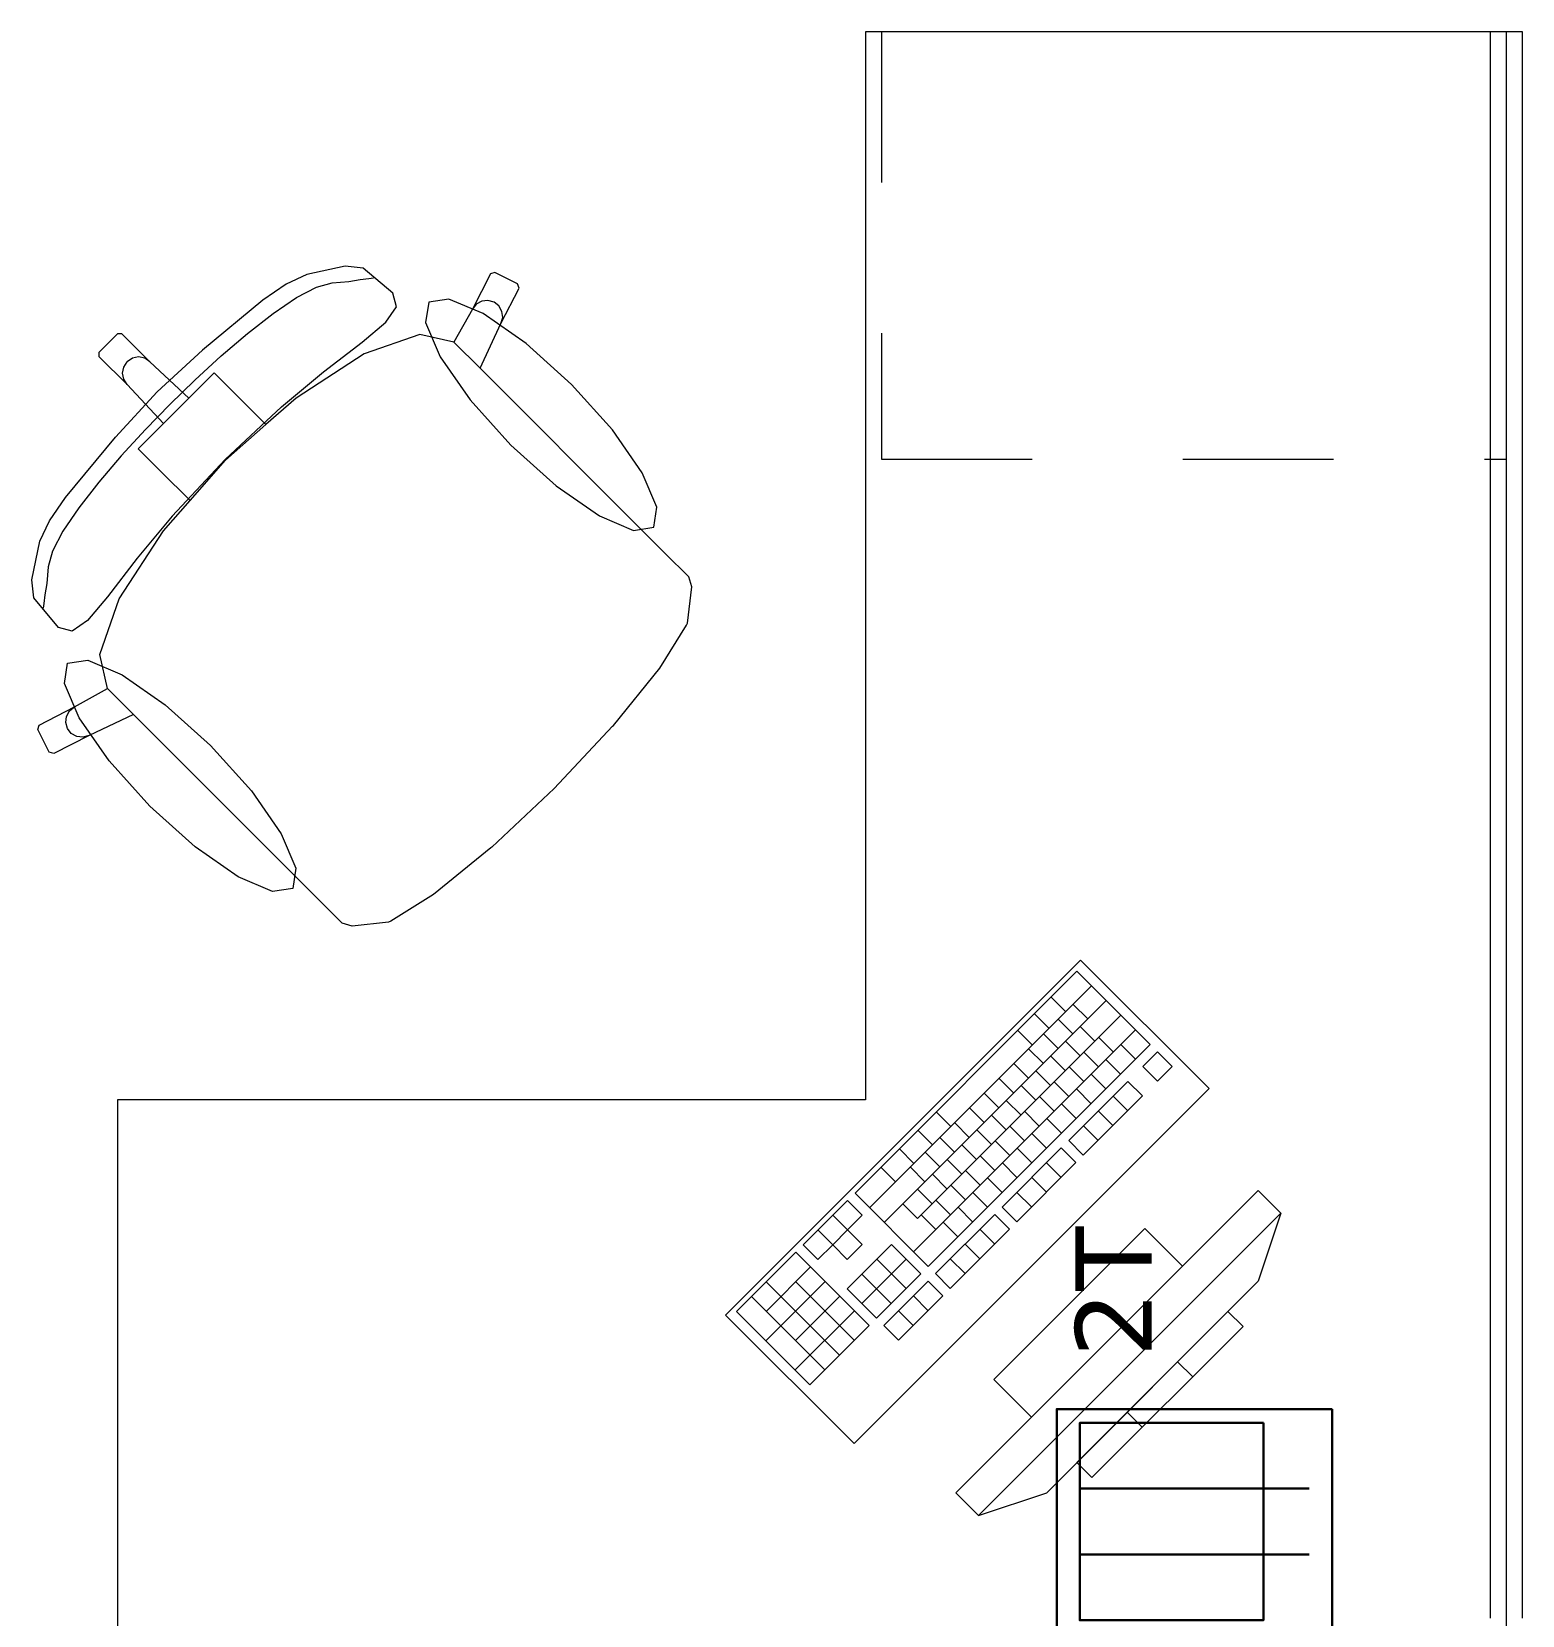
# Model space of a CAD drawing. Header units: inches. Extents: x -19 to 5698, y -728 to 92.
# Drawn here: x 111.152 to 112.547, y 12.15 to 13.632 of the extents above; entities that cross this region are included whole.
import ezdxf

# ---------------------------------------------------------------- set-up
doc = ezdxf.new("R2010")
doc.units = ezdxf.units.IN
doc.header["$MEASUREMENT"] = 0
doc.linetypes.add('HIDDEN', pattern=[0.375, 0.25, -0.125])
doc.linetypes.add('Rayas', pattern=[0.282222, 0.141111, -0.141111])
doc.layers.get('0').update_dxf_attribs({"color": 61})
doc.layers.add('00 conduct tomacorr', color=120, linetype='HIDDEN', lineweight=30)
doc.layers.add('Interior - Mobiliario', color=7, linetype='Continuous')

# ---------------------------------------------------------------- blocks, each defined once
blk = doc.blocks.new('CAJA POP UP 6 MODULOS')
at = {"layer": '00 conduct tomacorr', "linetype": 'Continuous'}
for p, q in [((-0.095, -0.165), (-0.095, -0.0151)), ((-0.052, -0.165), (-0.052, -0.0151)), ((0.052, -0.165), (0.052, -0.0151)), ((0.095, -0.165), (0.095, -0.0151)), ((0, -0.165), (0, -0.18))]:
    blk.add_line(p, q, dxfattribs=at)
for points in [[(-0.147, 0), (0.147, 0), (0.147, -0.18), (-0.147, -0.18)], [(0, 0), (0.147, 0), (0.147, -0.18), (0, -0.18)]]:
    blk.add_lwpolyline(points, close=True, dxfattribs=at)
for points in [[(-0.138, -0.045), (-0.009, -0.045), (-0.009, -0.165), (-0.138, -0.165), (-0.138, -0.045)], [(0.009, -0.045), (0.138, -0.045), (0.138, -0.165), (0.009, -0.165), (0.009, -0.045)]]:
    blk.add_lwpolyline(points, dxfattribs=at)
at = {"color": 1, "insert": (-0.1807, -0.168), "char_height": 0.05, "attachment_point": 1, "rotation": 180}
blk.add_mtext_dynamic_manual_height_columns('{\\fVerdana|b0|i0|c0|p34;2T}', width=0.000481, gutter_width=0.1561, heights=[0], dxfattribs=at)

msp = doc.modelspace()

# ---------------------------------------------------------------- linework, layer by layer
at = {"layer": 'Interior - Mobiliario', "color": 175, "linetype": 'Rayas', "lineweight": 13}
for p, q in [((111.9472, 13.6324), (111.9472, 13.2324)), ((111.9472, 13.2324), (112.5322, 13.2324))]:
    msp.add_line(p, q, dxfattribs=at)
at = {"layer": 'Interior - Mobiliario', "color": 175, "linetype": 'Continuous', "lineweight": 13}
for p, q in [((112.5472, 13.6324), (112.5172, 13.6324)), ((112.5172, 13.6324), (112.5172, 12.1474)), ((112.5472, 12.1474), (112.5472, 13.6324)), ((111.4092, 13.4051), (111.39, 13.3961)), ((111.4453, 13.4128), (111.4092, 13.4051)), ((111.4621, 13.4109), (111.4453, 13.4128)), ((111.4899, 13.3878), (111.4621, 13.4109)), ((111.4674, 13.4013), (111.4719, 13.4021)), ((111.5813, 13.4058), (111.5643, 13.3727)), ((111.5854, 13.4071), (111.5813, 13.4058)), ((111.6067, 13.3963), (111.5854, 13.4071)), ((111.39, 13.3961), (111.3683, 13.3812)), ((111.3996, 13.3835), (111.4184, 13.3934)), ((111.4184, 13.3934), (111.4332, 13.3973)), ((111.4332, 13.3973), (111.4486, 13.3985)), ((111.4486, 13.3985), (111.4593, 13.4005)), ((111.4593, 13.4005), (111.4674, 13.4013)), ((111.4934, 13.3748), (111.4899, 13.3878)), ((111.591, 13.3591), (111.608, 13.3922)), ((111.608, 13.3922), (111.6067, 13.3963)), ((111.3683, 13.3812), (111.3116, 13.3344)), ((111.3777, 13.3686), (111.3996, 13.3835)), ((111.4833, 13.3605), (111.4934, 13.3748)), ((111.5643, 13.3727), (111.547, 13.3417)), ((111.568, 13.3773), (111.5643, 13.3727)), ((111.5731, 13.3802), (111.568, 13.3773)), ((111.5789, 13.3809), (111.5731, 13.3802)), ((111.5846, 13.3793), (111.5789, 13.3809)), ((111.5892, 13.3757), (111.5846, 13.3793)), ((111.592, 13.3706), (111.5892, 13.3757)), ((111.3539, 13.35), (111.3777, 13.3686)), ((111.4611, 13.3419), (111.4833, 13.3605)), ((111.5715, 13.3174), (111.591, 13.3591)), ((111.591, 13.3591), (111.5927, 13.3648)), ((111.5927, 13.3648), (111.592, 13.3706)), ((111.2321, 13.3496), (111.2236, 13.341)), ((111.2363, 13.3496), (111.2321, 13.3496)), ((111.2624, 13.3235), (111.2363, 13.3496)), ((111.3292, 13.3289), (111.3539, 13.35)), ((111.5151, 13.3491), (111.4631, 13.3308)), ((111.547, 13.3417), (111.5151, 13.3491)), ((111.215, 13.3325), (111.2236, 13.341)), ((111.215, 13.3282), (111.215, 13.3325)), ((111.2411, 13.3022), (111.215, 13.3282)), ((111.2518, 13.3279), (111.2461, 13.3267)), ((111.2576, 13.3267), (111.2518, 13.3279)), ((111.3116, 13.3344), (111.2694, 13.2952)), ((111.3046, 13.3063), (111.3292, 13.3289)), ((111.4631, 13.3308), (111.3993, 13.2894)), ((111.4249, 13.314), (111.4611, 13.3419)), ((111.5472, 13.3416), (111.547, 13.3417)), ((111.5472, 13.3416), (111.5715, 13.3174)), ((111.2367, 13.3128), (111.2379, 13.3185)), ((111.2379, 13.3185), (111.2412, 13.3234)), ((111.2461, 13.3267), (111.2412, 13.3234)), ((111.2624, 13.3235), (111.2576, 13.3267)), ((111.299, 13.2895), (111.2624, 13.3235)), ((111.3226, 13.3132), (111.299, 13.2895)), ((111.3438, 13.292), (111.3226, 13.3132)), ((111.3856, 13.2813), (111.4249, 13.314)), ((111.7193, 13.1695), (111.5715, 13.3174)), ((111.2379, 13.307), (111.2367, 13.3128)), ((111.2411, 13.3022), (111.2379, 13.307)), ((111.2751, 13.2656), (111.2411, 13.3022)), ((111.2811, 13.2835), (111.3046, 13.3063)), ((111.2302, 13.253), (111.2694, 13.2952)), ((111.2811, 13.2835), (111.2583, 13.26)), ((111.299, 13.2895), (111.287, 13.2776)), ((111.3711, 13.2646), (111.3438, 13.292)), ((111.3993, 13.2894), (111.3711, 13.2646)), ((111.2751, 13.2656), (111.287, 13.2776)), ((111.3328, 13.2318), (111.3856, 13.2813)), ((111.2583, 13.26), (111.2357, 13.2354)), ((111.2514, 13.242), (111.2751, 13.2656)), ((111.3711, 13.2646), (111.3333, 13.2313)), ((111.1834, 13.1963), (111.2302, 13.253)), ((111.2726, 13.2208), (111.2514, 13.242)), ((111.2357, 13.2354), (111.2146, 13.2107)), ((111.3328, 13.2318), (111.2833, 13.179)), ((111.3, 13.1935), (111.3333, 13.2313)), ((111.2146, 13.2107), (111.196, 13.1868)), ((111.3, 13.1935), (111.2726, 13.2208)), ((111.1685, 13.1746), (111.1834, 13.1963)), ((111.196, 13.1868), (111.1811, 13.165)), ((111.2752, 13.1653), (111.3, 13.1935)), ((111.1595, 13.1554), (111.1685, 13.1746)), ((111.1811, 13.165), (111.1712, 13.1462)), ((111.2338, 13.1015), (111.2752, 13.1653)), ((111.2833, 13.179), (111.2506, 13.1397)), ((111.7448, 13.144), (111.7193, 13.1695)), ((111.1518, 13.1193), (111.1595, 13.1554)), ((111.1712, 13.1462), (111.1673, 13.1314)), ((111.2506, 13.1397), (111.2227, 13.1035)), ((111.7668, 13.1221), (111.7448, 13.144)), ((111.1673, 13.1314), (111.1661, 13.116)), ((111.7696, 13.1128), (111.7668, 13.1221)), ((111.1537, 13.1025), (111.1518, 13.1193)), ((111.1661, 13.116), (111.1641, 13.1053)), ((111.7657, 13.0788), (111.7696, 13.1128)), ((111.1768, 13.0747), (111.1537, 13.1025)), ((111.1633, 13.0972), (111.1625, 13.0927)), ((111.1641, 13.1053), (111.1633, 13.0972)), ((111.2227, 13.1035), (111.2041, 13.0813)), ((111.2155, 13.0495), (111.2338, 13.1015)), ((111.2041, 13.0813), (111.1898, 13.0712)), ((111.7398, 13.0367), (111.7648, 13.0767)), ((111.7648, 13.0767), (111.7657, 13.0788)), ((111.1898, 13.0712), (111.1768, 13.0747)), ((111.2229, 13.0176), (111.2155, 13.0495)), ((111.6963, 12.983), (111.7398, 13.0367)), ((111.1919, 13.0003), (111.2229, 13.0176)), ((111.223, 13.0174), (111.2229, 13.0176)), ((111.223, 13.0174), (111.2472, 12.9931)), ((111.1588, 12.9833), (111.1919, 13.0003)), ((111.1837, 12.9857), (111.1844, 12.9915)), ((111.1844, 12.9915), (111.1873, 12.9966)), ((111.1873, 12.9966), (111.1919, 13.0003)), ((111.2472, 12.9931), (111.2055, 12.9736)), ((111.3951, 12.8453), (111.2472, 12.9931)), ((111.1575, 12.9792), (111.1588, 12.9833)), ((111.1683, 12.9579), (111.1575, 12.9792)), ((111.2055, 12.9736), (111.1724, 12.9566)), ((111.1853, 12.98), (111.1837, 12.9857)), ((111.1889, 12.9754), (111.1853, 12.98)), ((111.194, 12.9726), (111.1889, 12.9754)), ((111.1998, 12.9719), (111.194, 12.9726)), ((111.2055, 12.9736), (111.1998, 12.9719)), ((111.6408, 12.9238), (111.6956, 12.9822)), ((111.6956, 12.9822), (111.6963, 12.983)), ((111.1724, 12.9566), (111.1683, 12.9579)), ((111.6408, 12.9238), (111.5824, 12.869)), ((111.5816, 12.8683), (111.5279, 12.8248)), ((111.5824, 12.869), (111.5816, 12.8683)), ((111.4206, 12.8198), (111.3951, 12.8453)), ((111.5279, 12.8248), (111.4879, 12.7998)), ((111.4425, 12.7978), (111.4206, 12.8198)), ((111.4518, 12.795), (111.4425, 12.7978)), ((111.4857, 12.7989), (111.4518, 12.795)), ((111.4879, 12.7998), (111.4857, 12.7989)), ((112.1302, 12.7529), (111.9225, 12.5452)), ((112.1988, 12.6843), (112.1302, 12.7529)), ((112.1439, 12.7392), (111.9362, 12.5315)), ((112.1576, 12.7255), (111.9499, 12.5178)), ((112.106, 12.7287), (112.1197, 12.715)), ((112.1266, 12.7219), (112.1403, 12.7082)), ((112.1713, 12.7118), (111.9809, 12.5214)), ((112.0904, 12.7131), (112.1041, 12.6994)), ((112.1127, 12.708), (112.1265, 12.6943)), ((112.185, 12.698), (111.9773, 12.4903)), ((112.0748, 12.6975), (112.0885, 12.6838)), ((112.0989, 12.6942), (112.1126, 12.6805)), ((112.1334, 12.7012), (112.1471, 12.6875)), ((112.1506, 12.691), (112.1643, 12.6773)), ((111.991, 12.4766), (112.1988, 12.6843)), ((112.085, 12.6803), (112.0988, 12.6666)), ((112.1195, 12.6874), (112.1332, 12.6737)), ((112.1367, 12.6771), (112.1504, 12.6634)), ((112.1712, 12.6842), (112.1849, 12.6705)), ((112.2056, 12.6775), (112.1918, 12.6636)), ((112.2193, 12.6638), (112.2056, 12.6775)), ((112.0712, 12.6665), (112.0849, 12.6528)), ((112.1057, 12.6735), (112.1194, 12.6598)), ((112.1229, 12.6633), (112.1366, 12.6496)), ((112.1573, 12.6704), (112.1711, 12.6566)), ((112.1918, 12.6636), (112.2055, 12.6499)), ((112.2055, 12.6499), (112.2193, 12.6638)), ((112.0574, 12.6526), (112.0711, 12.6389)), ((112.078, 12.6458), (112.0917, 12.6321)), ((112.0918, 12.6597), (112.1056, 12.646)), ((112.109, 12.6494), (112.1227, 12.6357)), ((112.1779, 12.6498), (112.1225, 12.5944)), ((112.1435, 12.6565), (112.1572, 12.6428)), ((112.1916, 12.6361), (112.1779, 12.6498)), ((112.0435, 12.6388), (112.0572, 12.6251)), ((112.0641, 12.632), (112.0779, 12.6183)), ((112.0952, 12.6356), (112.1089, 12.6219)), ((112.1297, 12.6427), (112.1434, 12.6289)), ((112.1362, 12.5807), (112.1916, 12.6361)), ((112.1641, 12.6359), (112.1778, 12.6222)), ((111.9986, 12.6213), (112.0123, 12.6076)), ((112.0297, 12.6249), (112.0434, 12.6112)), ((112.0503, 12.6182), (112.064, 12.6044)), ((112.0813, 12.6218), (112.095, 12.608)), ((112.1158, 12.6288), (112.1295, 12.6151)), ((112.1502, 12.6221), (112.1639, 12.6084)), ((111.9813, 12.604), (111.995, 12.5903)), ((112.0158, 12.6111), (112.0295, 12.5974)), ((112.0364, 12.6043), (112.0502, 12.5906)), ((112.0675, 12.6079), (112.0812, 12.5942)), ((112.102, 12.615), (112.1157, 12.6012)), ((112.1364, 12.6082), (112.1501, 12.5945)), ((111.964, 12.5867), (111.9777, 12.573)), ((112.002, 12.5972), (112.0157, 12.5835)), ((112.0226, 12.5905), (112.0363, 12.5767)), ((112.0536, 12.5941), (112.0673, 12.5803)), ((112.1156, 12.5875), (112.0602, 12.5321)), ((112.0743, 12.5873), (112.088, 12.5736)), ((112.0881, 12.6011), (112.1018, 12.5874)), ((112.1293, 12.5738), (112.1156, 12.5875)), ((112.1225, 12.5944), (112.1362, 12.5807)), ((111.9881, 12.5834), (112.0018, 12.5697)), ((112.0088, 12.5766), (112.0225, 12.5629)), ((112.0398, 12.5802), (112.0535, 12.5665)), ((112.0604, 12.5734), (112.0741, 12.5597)), ((112.0739, 12.5184), (112.1293, 12.5738)), ((112.1018, 12.5736), (112.1155, 12.5599)), ((111.9467, 12.5694), (111.9604, 12.5557)), ((111.9743, 12.5696), (111.988, 12.5558)), ((111.9949, 12.5628), (112.0086, 12.5491)), ((112.0259, 12.5664), (112.0396, 12.5526)), ((112.0466, 12.5596), (112.0603, 12.5459)), ((112.0879, 12.5598), (112.1016, 12.5461)), ((111.9225, 12.5452), (111.991, 12.4766)), ((111.9811, 12.5489), (111.9948, 12.5352)), ((112.0121, 12.5525), (112.0258, 12.5388)), ((112.2999, 12.5476), (112.017, 12.2647)), ((112.0327, 12.5457), (112.0464, 12.532)), ((112.0741, 12.5459), (112.0878, 12.5322)), ((112.3211, 12.5264), (112.2999, 12.5476)), ((111.9156, 12.5383), (111.874, 12.4967)), ((111.9293, 12.5246), (111.9156, 12.5383)), ((111.9672, 12.5351), (111.9809, 12.5214)), ((111.9982, 12.5387), (112.0119, 12.525)), ((112.0189, 12.5319), (112.0326, 12.5182)), ((112.0602, 12.5321), (112.0739, 12.5184)), ((111.9017, 12.5244), (111.9154, 12.5107)), ((111.9154, 12.5107), (111.9293, 12.5246)), ((111.9844, 12.5248), (111.9981, 12.5111)), ((112.0533, 12.5252), (111.9979, 12.4698)), ((112.005, 12.518), (112.0187, 12.5043)), ((112.0382, 12.2435), (112.3211, 12.5264)), ((112.067, 12.5114), (112.0533, 12.5252)), ((112.3211, 12.5264), (112.2999, 12.4627)), ((111.8879, 12.5106), (111.9016, 12.4969)), ((111.9154, 12.5107), (111.9016, 12.4969)), ((111.9291, 12.497), (111.9154, 12.5107)), ((112.0116, 12.456), (112.067, 12.5114)), ((112.0394, 12.5113), (112.0532, 12.4976)), ((112.1938, 12.5122), (112.0524, 12.3708)), ((112.2291, 12.4769), (112.1938, 12.5122)), ((111.8671, 12.4898), (111.8117, 12.4344)), ((111.9357, 12.4212), (111.8671, 12.4898)), ((111.874, 12.4967), (111.8877, 12.483)), ((111.8877, 12.483), (111.9016, 12.4969)), ((111.9016, 12.4969), (111.9153, 12.4831)), ((111.9567, 12.4971), (111.9151, 12.4556)), ((111.9153, 12.4831), (111.9291, 12.497)), ((111.9704, 12.4834), (111.9289, 12.4419)), ((111.9428, 12.4833), (111.9703, 12.4558)), ((111.9841, 12.4697), (111.9567, 12.4971)), ((112.0117, 12.4836), (112.0255, 12.4699)), ((112.0256, 12.4975), (112.0393, 12.4837)), ((111.8808, 12.4761), (111.8393, 12.4345)), ((111.929, 12.4694), (111.9564, 12.442)), ((111.9426, 12.4282), (111.9841, 12.4697)), ((111.9979, 12.4698), (112.0116, 12.456)), ((112.0877, 12.3355), (112.2291, 12.4769)), ((111.8945, 12.4624), (111.8391, 12.407)), ((111.8394, 12.4621), (111.908, 12.3935)), ((111.867, 12.4622), (111.9218, 12.4074)), ((111.9151, 12.4556), (111.9426, 12.4282)), ((111.991, 12.4628), (111.9494, 12.4213)), ((112.0047, 12.4491), (111.991, 12.4628)), ((112.2999, 12.4627), (112.1019, 12.2647)), ((111.8255, 12.4483), (111.8941, 12.3797)), ((111.9082, 12.4487), (111.8667, 12.4071)), ((111.9631, 12.4076), (112.0047, 12.4491)), ((111.9771, 12.449), (111.9908, 12.4353)), ((111.8117, 12.4344), (111.8803, 12.3658)), ((111.9219, 12.4349), (111.8665, 12.3796)), ((111.9633, 12.4351), (111.977, 12.4214)), ((112.2716, 12.4344), (112.1301, 12.293)), ((112.2857, 12.4203), (112.2716, 12.4344)), ((111.8803, 12.3658), (111.9357, 12.4212)), ((111.9494, 12.4213), (111.9631, 12.4076)), ((112.1443, 12.2789), (112.2857, 12.4203)), ((112.2244, 12.3873), (112.2386, 12.3732)), ((112.0524, 12.3708), (112.0877, 12.3355)), ((112.1773, 12.3402), (112.1914, 12.326)), ((112.1301, 12.293), (112.1443, 12.2789)), ((112.017, 12.2647), (112.0382, 12.2435)), ((112.0382, 12.2435), (112.1019, 12.2647))]:
    msp.add_line(p, q, dxfattribs=at)
at = {"layer": 'Interior - Mobiliario', "color": 175, "linetype": 'Continuous', "lineweight": 13, "flags": 128}
for points in [[(112.5322, 12.1324), (112.5322, 13.6324), (111.9322, 13.6324), (111.9322, 12.6324), (111.2322, 12.6324), (111.2322, 12.1324)], [(111.6572, 13.3023), (111.6148, 13.3404), (111.5744, 13.3685), (111.5423, 13.3821), (111.5234, 13.3792), (111.5205, 13.3603), (111.5341, 13.3282), (111.5622, 13.2878), (111.6003, 13.2454), (111.6428, 13.2072), (111.6832, 13.1792), (111.7152, 13.1656), (111.7341, 13.1685), (111.737, 13.1874), (111.7234, 13.2194), (111.6954, 13.2598)], [(111.2623, 12.9074), (111.2242, 12.9498), (111.1961, 12.9902), (111.1825, 13.0223), (111.1854, 13.0412), (111.2043, 13.0441), (111.2364, 13.0304), (111.2767, 13.0024), (111.3192, 12.9643), (111.3574, 12.9218), (111.3854, 12.8814), (111.399, 12.8494), (111.3961, 12.8304), (111.3772, 12.8276), (111.3452, 12.8412), (111.3048, 12.8692)], [(112.2539, 12.643), (112.1337, 12.7633), (111.8013, 12.4309), (111.9216, 12.3107)]]:
    msp.add_lwpolyline(points, close=True, dxfattribs=at)

# ---------------------------------------------------------------- block references
at = {"layer": '00 conduct tomacorr', "xscale": 1.432830642179531, "yscale": 1.432830642179531, "zscale": 1.432830642179531, "rotation": 269.9999999999999}
msp.add_blockref('CAJA POP UP 6 MODULOS', (112.3693, 12.1324), dxfattribs=at)

doc.saveas('drawing.dxf')
